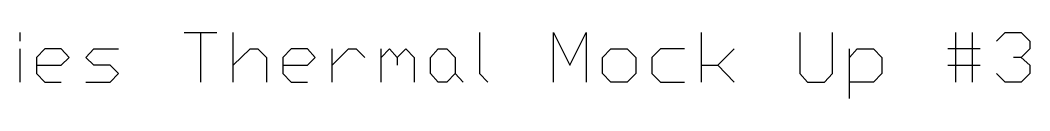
# Model space of a CAD drawing. Header units: inches. Extents: x 0 to 23, y 1.6 to 19.8.
# Drawn here: x 11.5 to 15.769, y 18.994 to 19.272 of the extents above; entities that cross this region are included whole.
import ezdxf

# ---------------------------------------------------------------- set-up
doc = ezdxf.new("R2010")
doc.units = ezdxf.units.IN
doc.layers.add('B6917_01-116-45-r0-T14000_I-O_InsideSet-InboardPlane-061512-NFRC_100-200', color=7, linetype='CONTINUOUS')

msp = doc.modelspace()

# ---------------------------------------------------------------- linework, layer by layer
at = {"layer": 'B6917_01-116-45-r0-T14000_I-O_InsideSet-InboardPlane-061512-NFRC_100-200', "color": 7}
for points in [[(11.4997, 19.236), (11.4997, 19.2719)], [(12.1938, 19.2719), (12.3314, 19.2719)], [(12.2626, 19.2719), (12.2626, 19.0624)], [(12.4003, 19.0624), (12.4003, 19.2719)], [(13.4415, 19.2719), (13.4415, 19.0983), (13.4774, 19.0624)], [(13.7556, 19.0624), (13.7556, 19.2719), (13.8245, 19.1342), (13.8933, 19.2719), (13.8933, 19.0624)], [(14.381, 19.0624), (14.381, 19.2719)], [(14.7969, 19.2719), (14.7969, 19.0983), (14.8298, 19.0624), (14.9016, 19.0624), (14.9345, 19.0983), (14.9345, 19.2719)], [(15.4551, 19.2719), (15.4551, 19.0624)], [(15.5269, 19.0624), (15.5269, 19.2719)], [(15.6287, 19.236), (15.6646, 19.2719), (15.7334, 19.2719), (15.7693, 19.236), (15.7693, 19.203), (15.7334, 19.1671), (15.7005, 19.1671)], [(11.4997, 19.0624), (11.4997, 19.203)], [(11.5685, 19.1342), (11.6732, 19.1342), (11.7061, 19.1671), (11.6732, 19.203), (11.6044, 19.203), (11.5685, 19.1671), (11.5685, 19.0983), (11.6044, 19.0624), (11.6732, 19.0624)], [(11.7779, 19.0624), (11.8797, 19.0624), (11.9156, 19.0983), (11.8797, 19.1342), (11.8108, 19.1342), (11.7779, 19.1671), (11.8108, 19.203), (11.9156, 19.203)], [(12.4003, 19.1342), (12.4721, 19.203), (12.505, 19.203), (12.5409, 19.1671), (12.5409, 19.0624)], [(12.6097, 19.1342), (12.7144, 19.1342), (12.7473, 19.1671), (12.7144, 19.203), (12.6456, 19.203), (12.6097, 19.1671), (12.6097, 19.0983), (12.6456, 19.0624), (12.7144, 19.0624)], [(12.8191, 19.0624), (12.8191, 19.203)], [(12.8191, 19.1342), (12.888, 19.203), (12.9209, 19.203), (12.9568, 19.1671)], [(13.0256, 19.0624), (13.0256, 19.203)], [(13.0256, 19.1671), (13.0615, 19.203), (13.0944, 19.1671), (13.0944, 19.1342)], [(13.0944, 19.1671), (13.1303, 19.203), (13.1662, 19.1671), (13.1662, 19.0624)], [(13.3039, 19.0624), (13.2679, 19.0624), (13.235, 19.0983), (13.235, 19.1671), (13.2679, 19.203), (13.3039, 19.203), (13.3398, 19.1671), (13.3398, 19.0983), (13.3039, 19.0624), (13.3039, 19.0624)], [(14.0668, 19.0624), (13.998, 19.0624), (13.9621, 19.0983), (13.9621, 19.1671), (13.998, 19.203), (14.0668, 19.203), (14.1027, 19.1671), (14.1027, 19.0983), (14.0668, 19.0624), (14.0668, 19.0624)], [(14.3092, 19.203), (14.2074, 19.203), (14.1715, 19.1671), (14.1715, 19.0983), (14.2074, 19.0624), (14.3092, 19.0624)], [(14.381, 19.1342), (14.4498, 19.1342), (14.5186, 19.203)], [(15.0063, 18.9936), (15.0063, 19.203)], [(15.0063, 19.1671), (15.0392, 19.203), (15.108, 19.203), (15.1439, 19.1671), (15.1439, 19.0983), (15.108, 19.0624), (15.0063, 19.0624)], [(15.5598, 19.203), (15.4222, 19.203)], [(14.4498, 19.1342), (14.5186, 19.0624)], [(15.4222, 19.1342), (15.5598, 19.1342)], [(15.7334, 19.1671), (15.7693, 19.1342), (15.7693, 19.0983), (15.7334, 19.0624), (15.6646, 19.0624), (15.6287, 19.0983)], [(13.3398, 19.0983), (13.3727, 19.0624)]]:
    msp.add_lwpolyline(points, dxfattribs=at)

doc.saveas('drawing.dxf')
